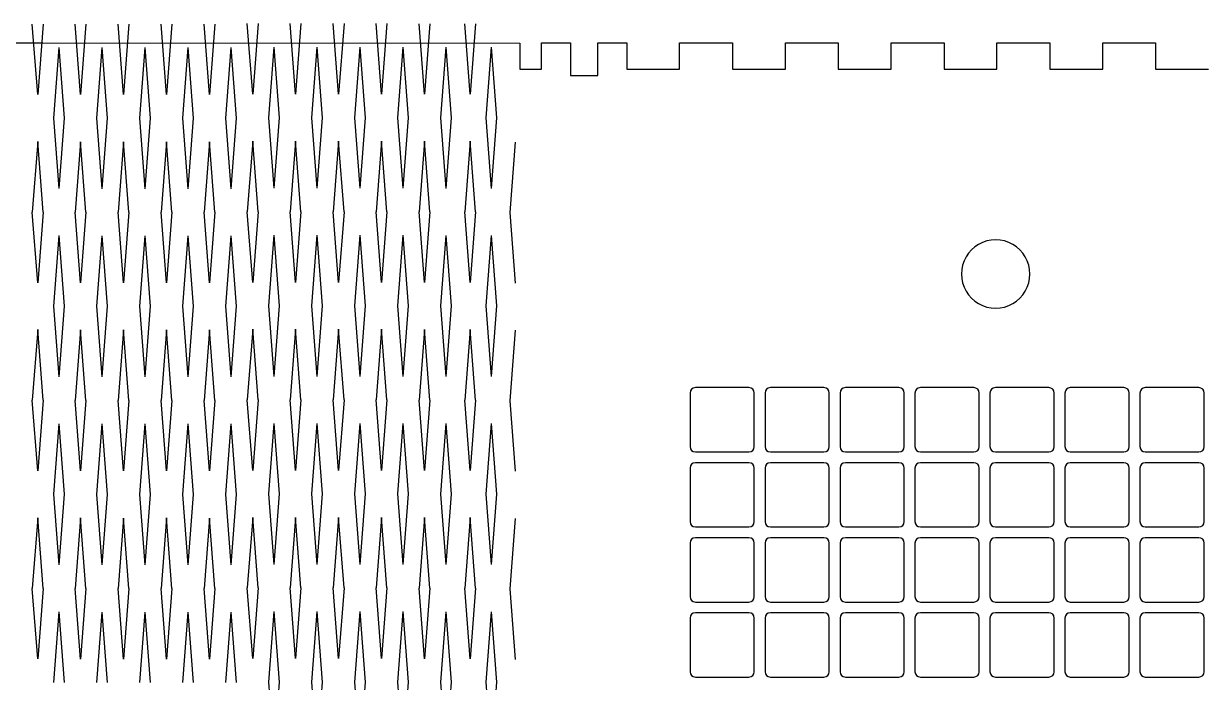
# Model space of a CAD drawing. Extents: x 38 to 561, y 42 to 369.
# Drawn here: x 299.3 to 433.5, y 117.1 to 191.8 of the extents above; entities that cross this region are included whole.
import ezdxf

# ---------------------------------------------------------------- set-up
doc = ezdxf.new("R2010")
doc.units = 0
doc.layers.add('Layer_1', color=7, linetype='CONTINUOUS')

msp = doc.modelspace()

# ---------------------------------------------------------------- linework, layer by layer
at = {"layer": 'Layer_1', "color": 7}
for p, q in [((300.888935, 183.810068), (300.278281, 191.800539)), ((301.499589, 191.800539), (300.888935, 183.810068)), ((305.759289, 183.795886), (305.148635, 191.786358)), ((306.369943, 191.786358), (305.759289, 183.795886)), ((310.631528, 183.795886), (310.020874, 191.786358)), ((311.242182, 191.786358), (310.631528, 183.795886)), ((315.51678, 183.795886), (314.906126, 191.786358)), ((316.127434, 191.786358), (315.51678, 183.795886)), ((320.389019, 183.795886), (319.778365, 191.786358)), ((320.999673, 191.786358), (320.389019, 183.795886)), ((325.28127, 183.849508), (324.670616, 191.83998)), ((325.891924, 191.83998), (325.28127, 183.849508)), ((330.153509, 183.849508), (329.542855, 191.83998)), ((330.764163, 191.83998), (330.153509, 183.849508)), ((335.038726, 183.849508), (334.428072, 191.83998)), ((335.64938, 191.83998), (335.038726, 183.849508)), ((339.910965, 183.849508), (339.300311, 191.83998)), ((340.521619, 191.83998), (339.910965, 183.849508)), ((344.781319, 183.835327), (344.170665, 191.825798)), ((345.391973, 191.825798), (344.781319, 183.835327)), ((349.94902, 183.834921), (349.338366, 191.825393)), ((350.559673, 191.825393), (349.94902, 183.834921)), ((302.720897, 181.133584), (303.331551, 189.137049)), ((303.942205, 181.133584), (303.331551, 189.137049)), ((307.591251, 181.119403), (308.201905, 189.122867)), ((308.812559, 181.119403), (308.201905, 189.122867)), ((312.46349, 181.119403), (313.074144, 189.122867)), ((313.684798, 181.119403), (313.074144, 189.122867)), ((317.348742, 181.119403), (317.959396, 189.122867)), ((318.57005, 181.119403), (317.959396, 189.122867)), ((322.220981, 181.119403), (322.831635, 189.122867)), ((323.442289, 181.119403), (322.831635, 189.122867)), ((327.113232, 181.173025), (327.723886, 189.176489)), ((328.33454, 181.173025), (327.723886, 189.176489)), ((331.985471, 181.173025), (332.596125, 189.176489)), ((333.206764, 181.173025), (332.59611, 189.176489)), ((336.870688, 181.173025), (337.481342, 189.176489)), ((338.091996, 181.173025), (337.481342, 189.176489)), ((341.742927, 181.173025), (342.353581, 189.176489)), ((342.964235, 181.173025), (342.353581, 189.176489)), ((346.613281, 181.158843), (347.223935, 189.162308)), ((347.834589, 181.158843), (347.223935, 189.162308)), ((351.780981, 181.158438), (352.391635, 189.161902)), ((353.002289, 181.158438), (352.391635, 189.161902)), ((327.723886, 173.169561), (327.113232, 181.173025)), ((327.723886, 173.169561), (328.33454, 181.173025)), ((332.596125, 173.169561), (331.985471, 181.173025)), ((332.59611, 173.169561), (333.206764, 181.173025)), ((337.481342, 173.169561), (336.870688, 181.173025)), ((337.481342, 173.169561), (338.091996, 181.173025)), ((342.353581, 173.169561), (341.742927, 181.173025)), ((342.353581, 173.169561), (342.964235, 181.173025)), ((303.331551, 173.13012), (302.720897, 181.133584)), ((303.331551, 173.13012), (303.942205, 181.133584)), ((308.201905, 173.115938), (307.591251, 181.119403)), ((308.201905, 173.115938), (308.812559, 181.119403)), ((313.074144, 173.115938), (312.46349, 181.119403)), ((313.074144, 173.115938), (313.684798, 181.119403)), ((317.959396, 173.115938), (317.348742, 181.119403)), ((317.959396, 173.115938), (318.57005, 181.119403)), ((322.831635, 173.115938), (322.220981, 181.119403)), ((322.831635, 173.115938), (323.442289, 181.119403)), ((347.223935, 173.155379), (346.613281, 181.158843)), ((347.223935, 173.155379), (347.834589, 181.158843)), ((352.391635, 173.154973), (351.780981, 181.158438)), ((352.391635, 173.154973), (353.002289, 181.158438)), ((325.28127, 178.509534), (324.670616, 170.50607)), ((325.891924, 170.50607), (325.28127, 178.509534)), ((330.153509, 178.509534), (329.542855, 170.50607)), ((330.764163, 170.50607), (330.153509, 178.509534)), ((335.038726, 178.509534), (334.428072, 170.50607)), ((335.64938, 170.50607), (335.038726, 178.509534)), ((339.910965, 178.509534), (339.300311, 170.50607)), ((340.521619, 170.50607), (339.910965, 178.509534)), ((344.781319, 178.495353), (344.170665, 170.491888)), ((345.391973, 170.491888), (344.781319, 178.495353)), ((349.94902, 178.494947), (349.338366, 170.491483)), ((350.559673, 170.491483), (349.94902, 178.494947)), ((300.888935, 178.470094), (300.278281, 170.46663)), ((301.499589, 170.46663), (300.888935, 178.470094)), ((305.759289, 178.455912), (305.148635, 170.452448)), ((306.369943, 170.452448), (305.759289, 178.455912)), ((310.631528, 178.455912), (310.020874, 170.452448)), ((311.242182, 170.452448), (310.631528, 178.455912)), ((315.51678, 178.455912), (314.906126, 170.452448)), ((316.127434, 170.452448), (315.51678, 178.455912)), ((320.389019, 178.455912), (319.778365, 170.452448)), ((320.999673, 170.452448), (320.389019, 178.455912)), ((354.485177, 170.408267), (355.095831, 178.411731)), ((300.888935, 162.463165), (300.278281, 170.46663)), ((301.499589, 170.46663), (300.888935, 162.463165)), ((305.759289, 162.448983), (305.148635, 170.452448)), ((306.369943, 170.452448), (305.759289, 162.448983)), ((310.631528, 162.448983), (310.020874, 170.452448)), ((311.242182, 170.452448), (310.631528, 162.448983)), ((315.51678, 162.448983), (314.906126, 170.452448)), ((316.127434, 170.452448), (315.51678, 162.448983)), ((320.389019, 162.448983), (319.778365, 170.452448)), ((320.999673, 170.452448), (320.389019, 162.448983)), ((325.28127, 162.502606), (324.670616, 170.50607)), ((325.891924, 170.50607), (325.28127, 162.502606)), ((330.153509, 162.502606), (329.542855, 170.50607)), ((330.764163, 170.50607), (330.153509, 162.502606)), ((335.038726, 162.502606), (334.428072, 170.50607)), ((335.64938, 170.50607), (335.038726, 162.502606)), ((339.910965, 162.502606), (339.300311, 170.50607)), ((340.521619, 170.50607), (339.910965, 162.502606)), ((344.781319, 162.488424), (344.170665, 170.491888)), ((345.391973, 170.491888), (344.781319, 162.488424)), ((349.94902, 162.488018), (349.338366, 170.491483)), ((350.559673, 170.491483), (349.94902, 162.488018)), ((355.095831, 162.404802), (354.485177, 170.408267)), ((302.720897, 159.799675), (303.331551, 167.803139)), ((303.942205, 159.799675), (303.331551, 167.803139)), ((307.591251, 159.785493), (308.201905, 167.788957)), ((308.812559, 159.785493), (308.201905, 167.788957)), ((312.46349, 159.785493), (313.074144, 167.788957)), ((313.684798, 159.785493), (313.074144, 167.788957)), ((317.348742, 159.785493), (317.959396, 167.788957)), ((318.57005, 159.785493), (317.959396, 167.788957)), ((322.220981, 159.785493), (322.831635, 167.788957)), ((323.442289, 159.785493), (322.831635, 167.788957)), ((327.113232, 159.839115), (327.723886, 167.842579)), ((328.33454, 159.839115), (327.723886, 167.842579)), ((331.985471, 159.839115), (332.596125, 167.842579)), ((333.206779, 159.839115), (332.596125, 167.842579)), ((336.870688, 159.839115), (337.481342, 167.842579)), ((338.091996, 159.839115), (337.481342, 167.842579)), ((341.742927, 159.839115), (342.353581, 167.842579)), ((342.964235, 159.839115), (342.353581, 167.842579)), ((346.613281, 159.824933), (347.223935, 167.828398)), ((347.834589, 159.824933), (347.223935, 167.828398)), ((351.780981, 159.824528), (352.391635, 167.827992)), ((353.002289, 159.824528), (352.391635, 167.827992)), ((303.331551, 151.79621), (302.720897, 159.799675)), ((303.331551, 151.79621), (303.942205, 159.799675)), ((308.201905, 151.782028), (307.591251, 159.785493)), ((308.201905, 151.782028), (308.812559, 159.785493)), ((313.074144, 151.782028), (312.46349, 159.785493)), ((313.074144, 151.782028), (313.684798, 159.785493)), ((317.959396, 151.782028), (317.348742, 159.785493)), ((317.959396, 151.782028), (318.57005, 159.785493)), ((322.831635, 151.782028), (322.220981, 159.785493)), ((322.831635, 151.782028), (323.442289, 159.785493)), ((327.723886, 151.835651), (327.113232, 159.839115)), ((327.723886, 151.835651), (328.33454, 159.839115)), ((332.596125, 151.835651), (331.985471, 159.839115)), ((332.596125, 151.835651), (333.206779, 159.839115)), ((337.481342, 151.835651), (336.870688, 159.839115)), ((337.481342, 151.835651), (338.091996, 159.839115)), ((342.353581, 151.835651), (341.742927, 159.839115)), ((342.353581, 151.835651), (342.964235, 159.839115)), ((347.223935, 151.821469), (346.613281, 159.824933)), ((347.223935, 151.821469), (347.834589, 159.824933)), ((352.391635, 151.821063), (351.780981, 159.824528)), ((352.391635, 151.821063), (353.002289, 159.824528)), ((300.888935, 157.136184), (300.278281, 149.13272)), ((301.499589, 149.13272), (300.888935, 157.136184)), ((305.759289, 157.122002), (305.148635, 149.118538)), ((306.369943, 149.118538), (305.759289, 157.122002)), ((310.631528, 157.122002), (310.020874, 149.118538)), ((311.242182, 149.118538), (310.631528, 157.122002)), ((315.51678, 157.122002), (314.906126, 149.118538)), ((316.127434, 149.118538), (315.51678, 157.122002)), ((320.389019, 157.122002), (319.778365, 149.118538)), ((320.999673, 149.118538), (320.389019, 157.122002)), ((325.28127, 157.175625), (324.670616, 149.17216)), ((325.891924, 149.17216), (325.28127, 157.175625)), ((330.153509, 157.175625), (329.542855, 149.17216)), ((330.764163, 149.17216), (330.153509, 157.175625)), ((335.038726, 157.175625), (334.428072, 149.17216)), ((335.64938, 149.17216), (335.038726, 157.175625)), ((339.910965, 157.175625), (339.300311, 149.17216)), ((340.521619, 149.17216), (339.910965, 157.175625)), ((344.781319, 157.161443), (344.170665, 149.157978)), ((345.391973, 149.157978), (344.781319, 157.161443)), ((349.94902, 157.161037), (349.338366, 149.157573)), ((350.559673, 149.157573), (349.94902, 157.161037)), ((354.485177, 149.074299), (355.095831, 157.064771)), ((300.888935, 141.129255), (300.278281, 149.13272)), ((301.499589, 149.13272), (300.888935, 141.129255)), ((305.759289, 141.115074), (305.148635, 149.118538)), ((306.369943, 149.118538), (305.759289, 141.115074)), ((310.631528, 141.115074), (310.020874, 149.118538)), ((311.242182, 149.118538), (310.631528, 141.115074)), ((315.51678, 141.115074), (314.906126, 149.118538)), ((316.127434, 149.118538), (315.51678, 141.115074)), ((320.389019, 141.115074), (319.778365, 149.118538)), ((320.999673, 149.118538), (320.389019, 141.115074)), ((325.28127, 141.168696), (324.670616, 149.17216)), ((325.891924, 149.17216), (325.28127, 141.168696)), ((330.153509, 141.168696), (329.542855, 149.17216)), ((330.764163, 149.17216), (330.153509, 141.168696)), ((335.038726, 141.168696), (334.428072, 149.17216)), ((335.64938, 149.17216), (335.038726, 141.168696)), ((339.910965, 141.168696), (339.300311, 149.17216)), ((340.521619, 149.17216), (339.910965, 141.168696)), ((344.781319, 141.154514), (344.170665, 149.157978)), ((345.391973, 149.157978), (344.781319, 141.154514)), ((349.94902, 141.154108), (349.338366, 149.157573)), ((350.559673, 149.157573), (349.94902, 141.154108)), ((355.095831, 141.070835), (354.485177, 149.074299)), ((302.720897, 138.465742), (303.331551, 146.456214)), ((303.942205, 138.465742), (303.331551, 146.456214)), ((307.591251, 138.451525), (308.201905, 146.45499)), ((308.812559, 138.451525), (308.201905, 146.45499)), ((312.46349, 138.451525), (313.074144, 146.441997)), ((313.684798, 138.451525), (313.074144, 146.441997)), ((317.348742, 138.451525), (317.959396, 146.45499)), ((318.57005, 138.451525), (317.959396, 146.45499)), ((322.220981, 138.451525), (322.831635, 146.441997)), ((323.442289, 138.451525), (322.831635, 146.441997)), ((327.113232, 138.505183), (327.723886, 146.508647)), ((328.33454, 138.505183), (327.723886, 146.508647)), ((331.985471, 138.505183), (332.596125, 146.495655)), ((333.206779, 138.505183), (332.596125, 146.495655)), ((336.870688, 138.505183), (337.481342, 146.508647)), ((338.091996, 138.505183), (337.481342, 146.508647)), ((341.742927, 138.505183), (342.353581, 146.495655)), ((342.964235, 138.505183), (342.353581, 146.495655)), ((346.613281, 138.490966), (347.223935, 146.49443)), ((347.834589, 138.490966), (347.223935, 146.49443)), ((351.780981, 138.490553), (352.391635, 146.494017)), ((353.002289, 138.490553), (352.391635, 146.494017)), ((303.331551, 130.462278), (302.720897, 138.465742)), ((303.331551, 130.462278), (303.942205, 138.465742)), ((308.201905, 130.448061), (307.591251, 138.451525)), ((308.201905, 130.448061), (308.812559, 138.451525)), ((313.074144, 130.448061), (312.46349, 138.451525)), ((313.074144, 130.448061), (313.684798, 138.451525)), ((317.959396, 130.448061), (317.348742, 138.451525)), ((317.959396, 130.448061), (318.57005, 138.451525)), ((322.831635, 130.448061), (322.220981, 138.451525)), ((322.831635, 130.448061), (323.442289, 138.451525)), ((327.723886, 130.501718), (327.113232, 138.505183)), ((327.723886, 130.501718), (328.33454, 138.505183)), ((332.596125, 130.501718), (331.985471, 138.505183)), ((332.596125, 130.501718), (333.206779, 138.505183)), ((337.481342, 130.501718), (336.870688, 138.505183)), ((337.481342, 130.501718), (338.091996, 138.505183)), ((342.353581, 130.501718), (341.742927, 138.505183)), ((342.353581, 130.501718), (342.964235, 138.505183)), ((347.223935, 130.487501), (346.613281, 138.490966)), ((347.223935, 130.487501), (347.834589, 138.490966)), ((352.391635, 130.487089), (351.780981, 138.490553)), ((352.391635, 130.487089), (353.002289, 138.490553)), ((300.888935, 135.789259), (300.278281, 127.798787)), ((301.499589, 127.798787), (300.888935, 135.789259)), ((305.759289, 135.788035), (305.148635, 127.78457)), ((306.369943, 127.78457), (305.759289, 135.788035)), ((310.631528, 135.775042), (310.020874, 127.78457)), ((311.242182, 127.78457), (310.631528, 135.775042)), ((315.51678, 135.788035), (314.906126, 127.78457)), ((316.127434, 127.78457), (315.51678, 135.788035)), ((320.389019, 135.775042), (319.778365, 127.78457)), ((320.999673, 127.78457), (320.389019, 135.775042)), ((325.28127, 135.841692), (324.670616, 127.838228)), ((325.891924, 127.838228), (325.28127, 135.841692)), ((330.153509, 135.8287), (329.542855, 127.838228)), ((330.764163, 127.838228), (330.153509, 135.8287)), ((335.038726, 135.841692), (334.428072, 127.838228)), ((335.64938, 127.838228), (335.038726, 135.841692)), ((339.910965, 135.8287), (339.300311, 127.838228)), ((340.521619, 127.838228), (339.910965, 135.8287)), ((344.781319, 135.827475), (344.170665, 127.824011)), ((345.391973, 127.824011), (344.781319, 135.827475)), ((349.94902, 135.827062), (349.338366, 127.823598)), ((350.559673, 127.823598), (349.94902, 135.827062)), ((354.485177, 127.727396), (355.095831, 135.730861)), ((300.888935, 119.795323), (300.278281, 127.798787)), ((301.499589, 127.798787), (300.888935, 119.795323)), ((305.759289, 119.781106), (305.148635, 127.78457)), ((306.369943, 127.78457), (305.759289, 119.781106)), ((310.631528, 119.781106), (310.020874, 127.78457)), ((311.242182, 127.78457), (310.631528, 119.781106)), ((315.51678, 119.781106), (314.906126, 127.78457)), ((316.127434, 127.78457), (315.51678, 119.781106)), ((320.389019, 119.781106), (319.778365, 127.78457)), ((320.999673, 127.78457), (320.389019, 119.781106)), ((325.28127, 119.834763), (324.670616, 127.838228)), ((325.891924, 127.838228), (325.28127, 119.834763)), ((330.153509, 119.834763), (329.542855, 127.838228)), ((330.764163, 127.838228), (330.153509, 119.834763)), ((335.038726, 119.834763), (334.428072, 127.838228)), ((335.64938, 127.838228), (335.038726, 119.834763)), ((339.910965, 119.834763), (339.300311, 127.838228)), ((340.521619, 127.838228), (339.910965, 119.834763)), ((344.781319, 119.820546), (344.170665, 127.824011)), ((345.391973, 127.824011), (344.781319, 119.820546)), ((349.94902, 119.820134), (349.338366, 127.823598)), ((350.559673, 127.823598), (349.94902, 119.820134)), ((355.095831, 119.736925), (354.485177, 127.727396)), ((302.720897, 117.11884), (303.331551, 125.122304)), ((303.942205, 117.11884), (303.331551, 125.122304)), ((307.591251, 117.117615), (308.201905, 125.108087)), ((308.812559, 117.117615), (308.201905, 125.108087)), ((312.46349, 117.104623), (313.074144, 125.108087)), ((313.684798, 117.104623), (313.074144, 125.108087)), ((317.348742, 117.117615), (317.959396, 125.108087)), ((318.57005, 117.117615), (317.959396, 125.108087)), ((322.220981, 117.104623), (322.831635, 125.108087)), ((323.442289, 117.104623), (322.831635, 125.108087)), ((327.113232, 117.171273), (327.723886, 125.161745)), ((328.33454, 117.171273), (327.723886, 125.161745)), ((331.985471, 117.15828), (332.596125, 125.161745)), ((333.206779, 117.15828), (332.596125, 125.161745)), ((336.870688, 117.171273), (337.481342, 125.161745)), ((338.091996, 117.171273), (337.481342, 125.161745)), ((341.742927, 117.15828), (342.353581, 125.161745)), ((342.964235, 117.15828), (342.353581, 125.161745)), ((346.613281, 117.157056), (347.223935, 125.147528)), ((347.834589, 117.157056), (347.223935, 125.147528)), ((351.780981, 117.156643), (352.391635, 125.147115)), ((353.002289, 117.156643), (352.391635, 125.147115)), ((327.723886, 109.167808), (327.113232, 117.171273)), ((327.723886, 109.167808), (328.33454, 117.171273)), ((332.596125, 109.167808), (331.985471, 117.15828)), ((332.596125, 109.167808), (333.206779, 117.15828)), ((337.481342, 109.167808), (336.870688, 117.171273)), ((337.481342, 109.167808), (338.091996, 117.171273)), ((342.353581, 109.167808), (341.742927, 117.15828)), ((342.353581, 109.167808), (342.964235, 117.15828)), ((347.223935, 109.153591), (346.613281, 117.157056)), ((347.223935, 109.153591), (347.834589, 117.157056)), ((352.391635, 109.153179), (351.780981, 117.156643)), ((352.391635, 109.153179), (353.002289, 117.156643))]:
    msp.add_line(p, q, dxfattribs=at)
at = {"layer": 'Layer_1', "color": 1}
for p, q in [((244.637442, 189.656809), (301.487284, 189.667863)), ((301.487272, 189.667863), (355.589271, 189.631196)), ((355.589271, 189.631196), (355.589271, 186.667855)), ((358.055272, 186.667855), (358.055272, 189.661873)), ((358.055272, 189.661873), (361.345274, 189.661873)), ((361.345274, 189.661873), (361.345274, 185.961862)), ((364.445273, 189.661859), (367.730273, 189.667856)), ((364.445273, 185.961862), (364.445273, 189.661859)), ((367.730273, 189.667856), (367.73027, 186.667859)), ((373.730272, 186.667859), (373.730272, 189.667856)), ((373.730272, 189.667856), (379.730295, 189.667856)), ((379.730295, 189.667856), (379.730295, 186.667855)), ((385.730304, 186.667855), (385.730304, 189.667856)), ((385.730304, 189.667856), (391.730277, 189.667856)), ((391.730277, 189.667856), (391.730277, 186.667855)), ((397.730286, 186.667855), (397.730286, 189.667856)), ((397.730286, 189.667856), (403.730296, 189.667856)), ((403.730296, 189.667856), (403.730296, 186.667855)), ((409.730305, 186.667855), (409.730305, 189.667856)), ((409.730305, 189.667856), (415.730314, 189.667856)), ((415.730314, 189.667856), (415.730314, 186.667855)), ((421.730323, 186.667855), (421.730323, 189.667856)), ((421.730323, 189.667856), (427.730332, 189.667856)), ((427.730332, 189.667856), (427.730332, 186.667855)), ((355.589271, 186.667855), (358.055272, 186.667855)), ((367.73027, 186.667859), (373.730272, 186.667859)), ((379.730295, 186.667855), (385.730304, 186.667855)), ((391.730277, 186.667855), (397.730286, 186.667855)), ((403.730296, 186.667855), (409.730305, 186.667855)), ((415.730314, 186.667855), (421.730323, 186.667855)), ((427.730332, 186.667855), (433.730341, 186.667855)), ((361.345274, 185.961862), (364.445273, 185.961862)), ((409.584713, 167.331292), (409.584713, 167.331292)), ((381.592009, 150.559301), (375.514318, 150.559301)), ((381.592009, 150.559301), (381.592009, 150.559301)), ((390.100762, 150.559301), (384.023071, 150.559301)), ((390.100762, 150.559301), (390.100762, 150.559301)), ((398.609444, 150.559301), (392.531789, 150.559301)), ((398.609444, 150.559301), (398.609444, 150.559301)), ((407.118162, 150.559301), (401.040506, 150.559301)), ((407.118162, 150.559301), (407.118162, 150.559301)), ((415.626914, 150.559301), (409.549224, 150.559301)), ((415.626914, 150.559301), (415.626914, 150.559301)), ((424.135632, 150.559301), (418.057977, 150.559301)), ((424.135632, 150.559301), (424.135632, 150.559301)), ((432.64435, 150.559301), (426.566694, 150.559301)), ((432.64435, 150.559301), (432.64435, 150.559301)), ((374.906553, 149.951532), (374.906553, 143.873869)), ((382.199774, 143.873869), (382.199774, 149.951532)), ((383.415341, 149.951532), (383.415341, 143.873869)), ((390.708527, 143.873869), (390.708527, 149.951532)), ((391.924023, 149.951532), (391.924023, 143.873869)), ((399.21721, 143.873869), (399.21721, 149.951532)), ((400.432741, 149.951532), (400.432741, 143.873869)), ((407.725927, 143.873869), (407.725927, 149.951532)), ((408.941493, 149.951532), (408.941493, 143.873869)), ((416.234645, 143.873869), (416.234645, 149.951532)), ((417.450176, 149.951532), (417.450176, 143.873869)), ((424.743398, 143.873869), (424.743398, 149.951532)), ((425.958929, 149.951532), (425.958929, 143.873869)), ((433.252115, 143.873869), (433.252115, 149.951532)), ((375.514318, 143.266104), (381.592009, 143.266104)), ((384.023071, 143.266104), (390.100762, 143.266104)), ((392.531789, 143.266104), (398.609444, 143.266104)), ((401.040506, 143.266104), (407.118162, 143.266104)), ((409.549224, 143.266104), (415.626914, 143.266104)), ((418.057977, 143.266104), (424.135632, 143.266104)), ((426.566694, 143.266104), (432.64435, 143.266104)), ((374.906553, 141.442807), (374.906553, 135.365141)), ((381.592009, 142.050569), (375.514318, 142.050569)), ((381.592009, 142.050569), (381.592009, 142.050569)), ((382.199774, 135.365141), (382.199774, 141.442807)), ((383.415341, 141.442807), (383.415341, 135.365141)), ((390.100762, 142.050569), (384.023071, 142.050569)), ((390.100762, 142.050569), (390.100762, 142.050569)), ((390.708527, 135.365141), (390.708527, 141.442807)), ((391.924023, 141.442807), (391.924023, 135.365141)), ((398.609444, 142.050569), (392.531789, 142.050569)), ((398.609444, 142.050569), (398.609444, 142.050569)), ((399.21721, 135.365141), (399.21721, 141.442807)), ((400.432741, 141.442807), (400.432741, 135.365141)), ((407.118162, 142.050569), (401.040506, 142.050569)), ((407.118162, 142.050569), (407.118162, 142.050569)), ((407.725927, 135.365141), (407.725927, 141.442807)), ((408.941493, 141.442807), (408.941493, 135.365141)), ((415.626914, 142.050569), (409.549224, 142.050569)), ((415.626914, 142.050569), (415.626914, 142.050569)), ((416.234645, 135.365141), (416.234645, 141.442807)), ((417.450176, 141.442807), (417.450176, 135.365141)), ((424.135632, 142.050569), (418.057977, 142.050569)), ((424.135632, 142.050569), (424.135632, 142.050569)), ((424.743398, 135.365141), (424.743398, 141.442807)), ((425.958929, 141.442807), (425.958929, 135.365141)), ((432.64435, 142.050569), (426.566694, 142.050569)), ((432.64435, 142.050569), (432.64435, 142.050569)), ((433.252115, 135.365141), (433.252115, 141.442807)), ((375.514318, 134.757376), (381.592009, 134.757376)), ((384.023071, 134.757376), (390.100762, 134.757376)), ((392.531789, 134.757376), (398.609444, 134.757376)), ((401.040506, 134.757376), (407.118162, 134.757376)), ((409.549224, 134.757376), (415.626914, 134.757376)), ((418.057977, 134.757376), (424.135632, 134.757376)), ((426.566694, 134.757376), (432.64435, 134.757376)), ((374.906553, 132.934079), (374.906553, 126.856416)), ((381.592009, 133.541844), (375.514318, 133.541844)), ((381.592009, 133.541844), (381.592009, 133.541844)), ((382.199774, 126.856416), (382.199774, 132.934079)), ((383.415341, 132.934079), (383.415341, 126.856416)), ((390.100762, 133.541844), (384.023071, 133.541844)), ((390.100762, 133.541844), (390.100762, 133.541844)), ((390.708527, 126.856416), (390.708527, 132.934079)), ((391.924023, 132.934079), (391.924023, 126.856416)), ((398.609444, 133.541844), (392.531789, 133.541844)), ((398.609444, 133.541844), (398.609444, 133.541844)), ((399.21721, 126.856416), (399.21721, 132.934079)), ((400.432741, 132.934079), (400.432741, 126.856416)), ((407.118162, 133.541844), (401.040506, 133.541844)), ((407.118162, 133.541844), (407.118162, 133.541844)), ((407.725927, 126.856416), (407.725927, 132.934079)), ((408.941493, 132.934079), (408.941493, 126.856416)), ((415.626914, 133.541844), (409.549224, 133.541844)), ((415.626914, 133.541844), (415.626914, 133.541844)), ((416.234645, 126.856416), (416.234645, 132.934079)), ((417.450176, 132.934079), (417.450176, 126.856416)), ((424.135632, 133.541844), (418.057977, 133.541844)), ((424.135632, 133.541844), (424.135632, 133.541844)), ((424.743398, 126.856416), (424.743398, 132.934079)), ((425.958929, 132.934079), (425.958929, 126.856416)), ((432.64435, 133.541844), (426.566694, 133.541844)), ((432.64435, 133.541844), (432.64435, 133.541844)), ((433.252115, 126.856416), (433.252115, 132.934079)), ((375.514318, 126.248647), (381.592009, 126.248647)), ((384.023071, 126.248647), (390.100762, 126.248647)), ((392.531789, 126.248647), (398.609444, 126.248647)), ((401.040506, 126.248647), (407.118162, 126.248647)), ((409.549224, 126.248647), (415.626914, 126.248647)), ((418.057977, 126.248647), (424.135632, 126.248647)), ((426.566694, 126.248647), (432.64435, 126.248647)), ((381.592009, 125.033116), (375.514318, 125.033116)), ((381.592009, 125.033116), (381.592009, 125.033116)), ((390.100762, 125.033116), (384.023071, 125.033116)), ((390.100762, 125.033116), (390.100762, 125.033116)), ((398.609444, 125.033116), (392.531789, 125.033116)), ((398.609444, 125.033116), (398.609444, 125.033116)), ((407.118162, 125.033116), (401.040506, 125.033116)), ((407.118162, 125.033116), (407.118162, 125.033116)), ((415.626914, 125.033116), (409.549224, 125.033116)), ((415.626914, 125.033116), (415.626914, 125.033116)), ((424.135632, 125.033116), (418.057977, 125.033116)), ((424.135632, 125.033116), (424.135632, 125.033116)), ((432.64435, 125.033116), (426.566694, 125.033116)), ((432.64435, 125.033116), (432.64435, 125.033116)), ((374.906553, 124.425347), (374.906553, 118.347685)), ((382.199774, 118.347685), (382.199774, 124.425347)), ((383.415341, 124.425347), (383.415341, 118.347685)), ((390.708527, 118.347685), (390.708527, 124.425347)), ((391.924023, 124.425347), (391.924023, 118.347685)), ((399.21721, 118.347685), (399.21721, 124.425347)), ((400.432741, 124.425347), (400.432741, 118.347685)), ((407.725927, 118.347685), (407.725927, 124.425347)), ((408.941493, 124.425347), (408.941493, 118.347685)), ((416.234645, 118.347685), (416.234645, 124.425347)), ((417.450176, 124.425347), (417.450176, 118.347685)), ((424.743398, 118.347685), (424.743398, 124.425347)), ((425.958929, 124.425347), (425.958929, 118.347685)), ((433.252115, 118.347685), (433.252115, 124.425347)), ((375.514318, 117.739923), (381.592009, 117.739923)), ((384.023071, 117.739923), (390.100762, 117.739923)), ((392.531789, 117.739923), (398.609444, 117.739923)), ((401.040506, 117.739923), (407.118162, 117.739923)), ((409.549224, 117.739923), (415.626914, 117.739923)), ((418.057977, 117.739923), (424.135632, 117.739923)), ((426.566694, 117.739923), (432.64435, 117.739923))]:
    msp.add_line(p, q, dxfattribs=at)
for points in [[(409.584713, 167.331292), (408.197401, 167.331292), (406.915472, 166.59117), (406.221817, 165.389722)], [(412.94761, 165.389722), (412.253954, 166.59117), (410.972025, 167.331292), (409.584713, 167.331292)], [(406.221817, 165.389722), (405.528161, 164.188275), (405.528161, 162.708031), (406.221817, 161.506584)], [(412.94761, 161.506584), (413.641266, 162.708031), (413.641266, 164.188275), (412.94761, 165.389722)], [(406.221817, 161.506584), (406.915472, 160.305137), (408.197401, 159.565015), (409.584713, 159.565015)], [(409.584713, 159.565015), (410.972025, 159.565015), (412.253954, 160.305137), (412.94761, 161.506584)], [(375.514318, 150.559301), (375.179603, 150.559301), (374.906553, 150.28624), (374.906553, 149.951532)], [(382.199774, 149.951532), (382.199774, 150.28624), (381.926724, 150.559301), (381.592009, 150.559301)], [(384.023071, 150.559301), (383.688391, 150.559301), (383.415341, 150.28624), (383.415341, 149.951532)], [(390.708527, 149.951532), (390.708527, 150.28624), (390.435477, 150.559301), (390.100762, 150.559301)], [(392.531789, 150.559301), (392.197038, 150.559301), (391.924023, 150.28624), (391.924023, 149.951532)], [(399.21721, 149.951532), (399.21721, 150.28624), (398.94416, 150.559301), (398.609444, 150.559301)], [(401.040506, 150.559301), (400.705791, 150.559301), (400.432741, 150.28624), (400.432741, 149.951532)], [(407.725927, 149.951532), (407.725927, 150.28624), (407.452877, 150.559301), (407.118162, 150.559301)], [(409.549224, 150.559301), (409.214543, 150.559301), (408.941493, 150.28624), (408.941493, 149.951532)], [(416.234645, 149.951532), (416.234645, 150.28624), (415.96163, 150.559301), (415.626914, 150.559301)], [(418.057977, 150.559301), (417.723226, 150.559301), (417.450176, 150.28624), (417.450176, 149.951532)], [(424.743398, 149.951532), (424.743398, 150.28624), (424.470348, 150.559301), (424.135632, 150.559301)], [(426.566694, 150.559301), (426.231979, 150.559301), (425.958929, 150.28624), (425.958929, 149.951532)], [(433.252115, 149.951532), (433.252115, 150.28624), (432.979065, 150.559301), (432.64435, 150.559301)], [(374.906553, 143.873869), (374.906553, 143.539161), (375.179603, 143.266104), (375.514318, 143.266104)], [(381.592009, 143.266104), (381.926724, 143.266104), (382.199774, 143.539161), (382.199774, 143.873869)], [(383.415341, 143.873869), (383.415341, 143.539161), (383.688391, 143.266104), (384.023071, 143.266104)], [(390.100762, 143.266104), (390.435477, 143.266104), (390.708527, 143.539161), (390.708527, 143.873869)], [(391.924023, 143.873869), (391.924023, 143.539161), (392.197038, 143.266104), (392.531789, 143.266104)], [(398.609444, 143.266104), (398.94416, 143.266104), (399.21721, 143.539161), (399.21721, 143.873869)], [(400.432741, 143.873869), (400.432741, 143.539161), (400.705791, 143.266104), (401.040506, 143.266104)], [(407.118162, 143.266104), (407.452877, 143.266104), (407.725927, 143.539161), (407.725927, 143.873869)], [(408.941493, 143.873869), (408.941493, 143.539161), (409.214543, 143.266104), (409.549224, 143.266104)], [(415.626914, 143.266104), (415.96163, 143.266104), (416.234645, 143.539161), (416.234645, 143.873869)], [(417.450176, 143.873869), (417.450176, 143.539161), (417.723226, 143.266104), (418.057977, 143.266104)], [(424.135632, 143.266104), (424.470348, 143.266104), (424.743398, 143.539161), (424.743398, 143.873869)], [(425.958929, 143.873869), (425.958929, 143.539161), (426.231979, 143.266104), (426.566694, 143.266104)], [(432.64435, 143.266104), (432.979065, 143.266104), (433.252115, 143.539161), (433.252115, 143.873869)], [(375.514318, 142.050569), (375.179603, 142.050569), (374.906553, 141.777512), (374.906553, 141.442807)], [(382.199774, 141.442807), (382.199774, 141.777512), (381.926724, 142.050569), (381.592009, 142.050569)], [(384.023071, 142.050569), (383.688391, 142.050569), (383.415341, 141.777512), (383.415341, 141.442807)], [(390.708527, 141.442807), (390.708527, 141.777512), (390.435477, 142.050569), (390.100762, 142.050569)], [(392.531789, 142.050569), (392.197038, 142.050569), (391.924023, 141.777512), (391.924023, 141.442807)], [(399.21721, 141.442807), (399.21721, 141.777512), (398.94416, 142.050569), (398.609444, 142.050569)], [(401.040506, 142.050569), (400.705791, 142.050569), (400.432741, 141.777512), (400.432741, 141.442807)], [(407.725927, 141.442807), (407.725927, 141.777512), (407.452877, 142.050569), (407.118162, 142.050569)], [(409.549224, 142.050569), (409.214543, 142.050569), (408.941493, 141.777512), (408.941493, 141.442807)], [(416.234645, 141.442807), (416.234645, 141.777512), (415.96163, 142.050569), (415.626914, 142.050569)], [(418.057977, 142.050569), (417.723226, 142.050569), (417.450176, 141.777512), (417.450176, 141.442807)], [(424.743398, 141.442807), (424.743398, 141.777512), (424.470348, 142.050569), (424.135632, 142.050569)], [(426.566694, 142.050569), (426.231979, 142.050569), (425.958929, 141.777512), (425.958929, 141.442807)], [(433.252115, 141.442807), (433.252115, 141.777512), (432.979065, 142.050569), (432.64435, 142.050569)], [(374.906553, 135.365141), (374.906553, 135.030433), (375.179603, 134.757376), (375.514318, 134.757376)], [(381.592009, 134.757376), (381.926724, 134.757376), (382.199774, 135.030433), (382.199774, 135.365141)], [(383.415341, 135.365141), (383.415341, 135.030433), (383.688391, 134.757376), (384.023071, 134.757376)], [(390.100762, 134.757376), (390.435477, 134.757376), (390.708527, 135.030433), (390.708527, 135.365141)], [(391.924023, 135.365141), (391.924023, 135.030433), (392.197038, 134.757376), (392.531789, 134.757376)], [(398.609444, 134.757376), (398.94416, 134.757376), (399.21721, 135.030433), (399.21721, 135.365141)], [(400.432741, 135.365141), (400.432741, 135.030433), (400.705791, 134.757376), (401.040506, 134.757376)], [(407.118162, 134.757376), (407.452877, 134.757376), (407.725927, 135.030433), (407.725927, 135.365141)], [(408.941493, 135.365141), (408.941493, 135.030433), (409.214543, 134.757376), (409.549224, 134.757376)], [(415.626914, 134.757376), (415.96163, 134.757376), (416.234645, 135.030433), (416.234645, 135.365141)], [(417.450176, 135.365141), (417.450176, 135.030433), (417.723226, 134.757376), (418.057977, 134.757376)], [(424.135632, 134.757376), (424.470348, 134.757376), (424.743398, 135.030433), (424.743398, 135.365141)], [(425.958929, 135.365141), (425.958929, 135.030433), (426.231979, 134.757376), (426.566694, 134.757376)], [(432.64435, 134.757376), (432.979065, 134.757376), (433.252115, 135.030433), (433.252115, 135.365141)], [(375.514318, 133.541844), (375.179603, 133.541844), (374.906553, 133.268787), (374.906553, 132.934079)], [(382.199774, 132.934079), (382.199774, 133.268787), (381.926724, 133.541844), (381.592009, 133.541844)], [(384.023071, 133.541844), (383.688391, 133.541844), (383.415341, 133.268787), (383.415341, 132.934079)], [(390.708527, 132.934079), (390.708527, 133.268787), (390.435477, 133.541844), (390.100762, 133.541844)], [(392.531789, 133.541844), (392.197038, 133.541844), (391.924023, 133.268787), (391.924023, 132.934079)], [(399.21721, 132.934079), (399.21721, 133.268787), (398.94416, 133.541844), (398.609444, 133.541844)], [(401.040506, 133.541844), (400.705791, 133.541844), (400.432741, 133.268787), (400.432741, 132.934079)], [(407.725927, 132.934079), (407.725927, 133.268787), (407.452877, 133.541844), (407.118162, 133.541844)], [(409.549224, 133.541844), (409.214543, 133.541844), (408.941493, 133.268787), (408.941493, 132.934079)], [(416.234645, 132.934079), (416.234645, 133.268787), (415.96163, 133.541844), (415.626914, 133.541844)], [(418.057977, 133.541844), (417.723226, 133.541844), (417.450176, 133.268787), (417.450176, 132.934079)], [(424.743398, 132.934079), (424.743398, 133.268787), (424.470348, 133.541844), (424.135632, 133.541844)], [(426.566694, 133.541844), (426.231979, 133.541844), (425.958929, 133.268787), (425.958929, 132.934079)], [(433.252115, 132.934079), (433.252115, 133.268787), (432.979065, 133.541844), (432.64435, 133.541844)], [(374.906553, 126.856416), (374.906553, 126.521704), (375.179603, 126.248647), (375.514318, 126.248647)], [(381.592009, 126.248647), (381.926724, 126.248647), (382.199774, 126.521704), (382.199774, 126.856416)], [(383.415341, 126.856416), (383.415341, 126.521704), (383.688391, 126.248647), (384.023071, 126.248647)], [(390.100762, 126.248647), (390.435477, 126.248647), (390.708527, 126.521704), (390.708527, 126.856416)], [(391.924023, 126.856416), (391.924023, 126.521704), (392.197038, 126.248647), (392.531789, 126.248647)], [(398.609444, 126.248647), (398.94416, 126.248647), (399.21721, 126.521704), (399.21721, 126.856416)], [(400.432741, 126.856416), (400.432741, 126.521704), (400.705791, 126.248647), (401.040506, 126.248647)], [(407.118162, 126.248647), (407.452877, 126.248647), (407.725927, 126.521704), (407.725927, 126.856416)], [(408.941493, 126.856416), (408.941493, 126.521704), (409.214543, 126.248647), (409.549224, 126.248647)], [(415.626914, 126.248647), (415.96163, 126.248647), (416.234645, 126.521704), (416.234645, 126.856416)], [(417.450176, 126.856416), (417.450176, 126.521704), (417.723226, 126.248647), (418.057977, 126.248647)], [(424.135632, 126.248647), (424.470348, 126.248647), (424.743398, 126.521704), (424.743398, 126.856416)], [(425.958929, 126.856416), (425.958929, 126.521704), (426.231979, 126.248647), (426.566694, 126.248647)], [(432.64435, 126.248647), (432.979065, 126.248647), (433.252115, 126.521704), (433.252115, 126.856416)], [(375.514318, 125.033116), (375.179603, 125.033116), (374.906553, 124.760056), (374.906553, 124.425347)], [(382.199774, 124.425347), (382.199774, 124.760056), (381.926724, 125.033116), (381.592009, 125.033116)], [(384.023071, 125.033116), (383.688391, 125.033116), (383.415341, 124.760056), (383.415341, 124.425347)], [(390.708527, 124.425347), (390.708527, 124.760056), (390.435477, 125.033116), (390.100762, 125.033116)], [(392.531789, 125.033116), (392.197038, 125.033116), (391.924023, 124.760056), (391.924023, 124.425347)], [(399.21721, 124.425347), (399.21721, 124.760056), (398.94416, 125.033116), (398.609444, 125.033116)], [(401.040506, 125.033116), (400.705791, 125.033116), (400.432741, 124.760056), (400.432741, 124.425347)], [(407.725927, 124.425347), (407.725927, 124.760056), (407.452877, 125.033116), (407.118162, 125.033116)], [(409.549224, 125.033116), (409.214543, 125.033116), (408.941493, 124.760056), (408.941493, 124.425347)], [(416.234645, 124.425347), (416.234645, 124.760056), (415.96163, 125.033116), (415.626914, 125.033116)], [(418.057977, 125.033116), (417.723226, 125.033116), (417.450176, 124.760056), (417.450176, 124.425347)], [(424.743398, 124.425347), (424.743398, 124.760056), (424.470348, 125.033116), (424.135632, 125.033116)], [(426.566694, 125.033116), (426.231979, 125.033116), (425.958929, 124.760056), (425.958929, 124.425347)], [(433.252115, 124.425347), (433.252115, 124.760056), (432.979065, 125.033116), (432.64435, 125.033116)], [(374.906553, 118.347685), (374.906553, 118.012976), (375.179603, 117.739923), (375.514318, 117.739923)], [(381.592009, 117.739923), (381.926724, 117.739923), (382.199774, 118.012976), (382.199774, 118.347685)], [(383.415341, 118.347685), (383.415341, 118.012976), (383.688391, 117.739923), (384.023071, 117.739923)], [(390.100762, 117.739923), (390.435477, 117.739923), (390.708527, 118.012976), (390.708527, 118.347685)], [(391.924023, 118.347685), (391.924023, 118.012976), (392.197038, 117.739923), (392.531789, 117.739923)], [(398.609444, 117.739923), (398.94416, 117.739923), (399.21721, 118.012976), (399.21721, 118.347685)], [(400.432741, 118.347685), (400.432741, 118.012976), (400.705791, 117.739923), (401.040506, 117.739923)], [(407.118162, 117.739923), (407.452877, 117.739923), (407.725927, 118.012976), (407.725927, 118.347685)], [(408.941493, 118.347685), (408.941493, 118.012976), (409.214543, 117.739923), (409.549224, 117.739923)], [(415.626914, 117.739923), (415.96163, 117.739923), (416.234645, 118.012976), (416.234645, 118.347685)], [(417.450176, 118.347685), (417.450176, 118.012976), (417.723226, 117.739923), (418.057977, 117.739923)], [(424.135632, 117.739923), (424.470348, 117.739923), (424.743398, 118.012976), (424.743398, 118.347685)], [(425.958929, 118.347685), (425.958929, 118.012976), (426.231979, 117.739923), (426.566694, 117.739923)], [(432.64435, 117.739923), (432.979065, 117.739923), (433.252115, 118.012976), (433.252115, 118.347685)]]:
    msp.add_open_spline(points, degree=3, dxfattribs=at)

doc.saveas('drawing.dxf')
